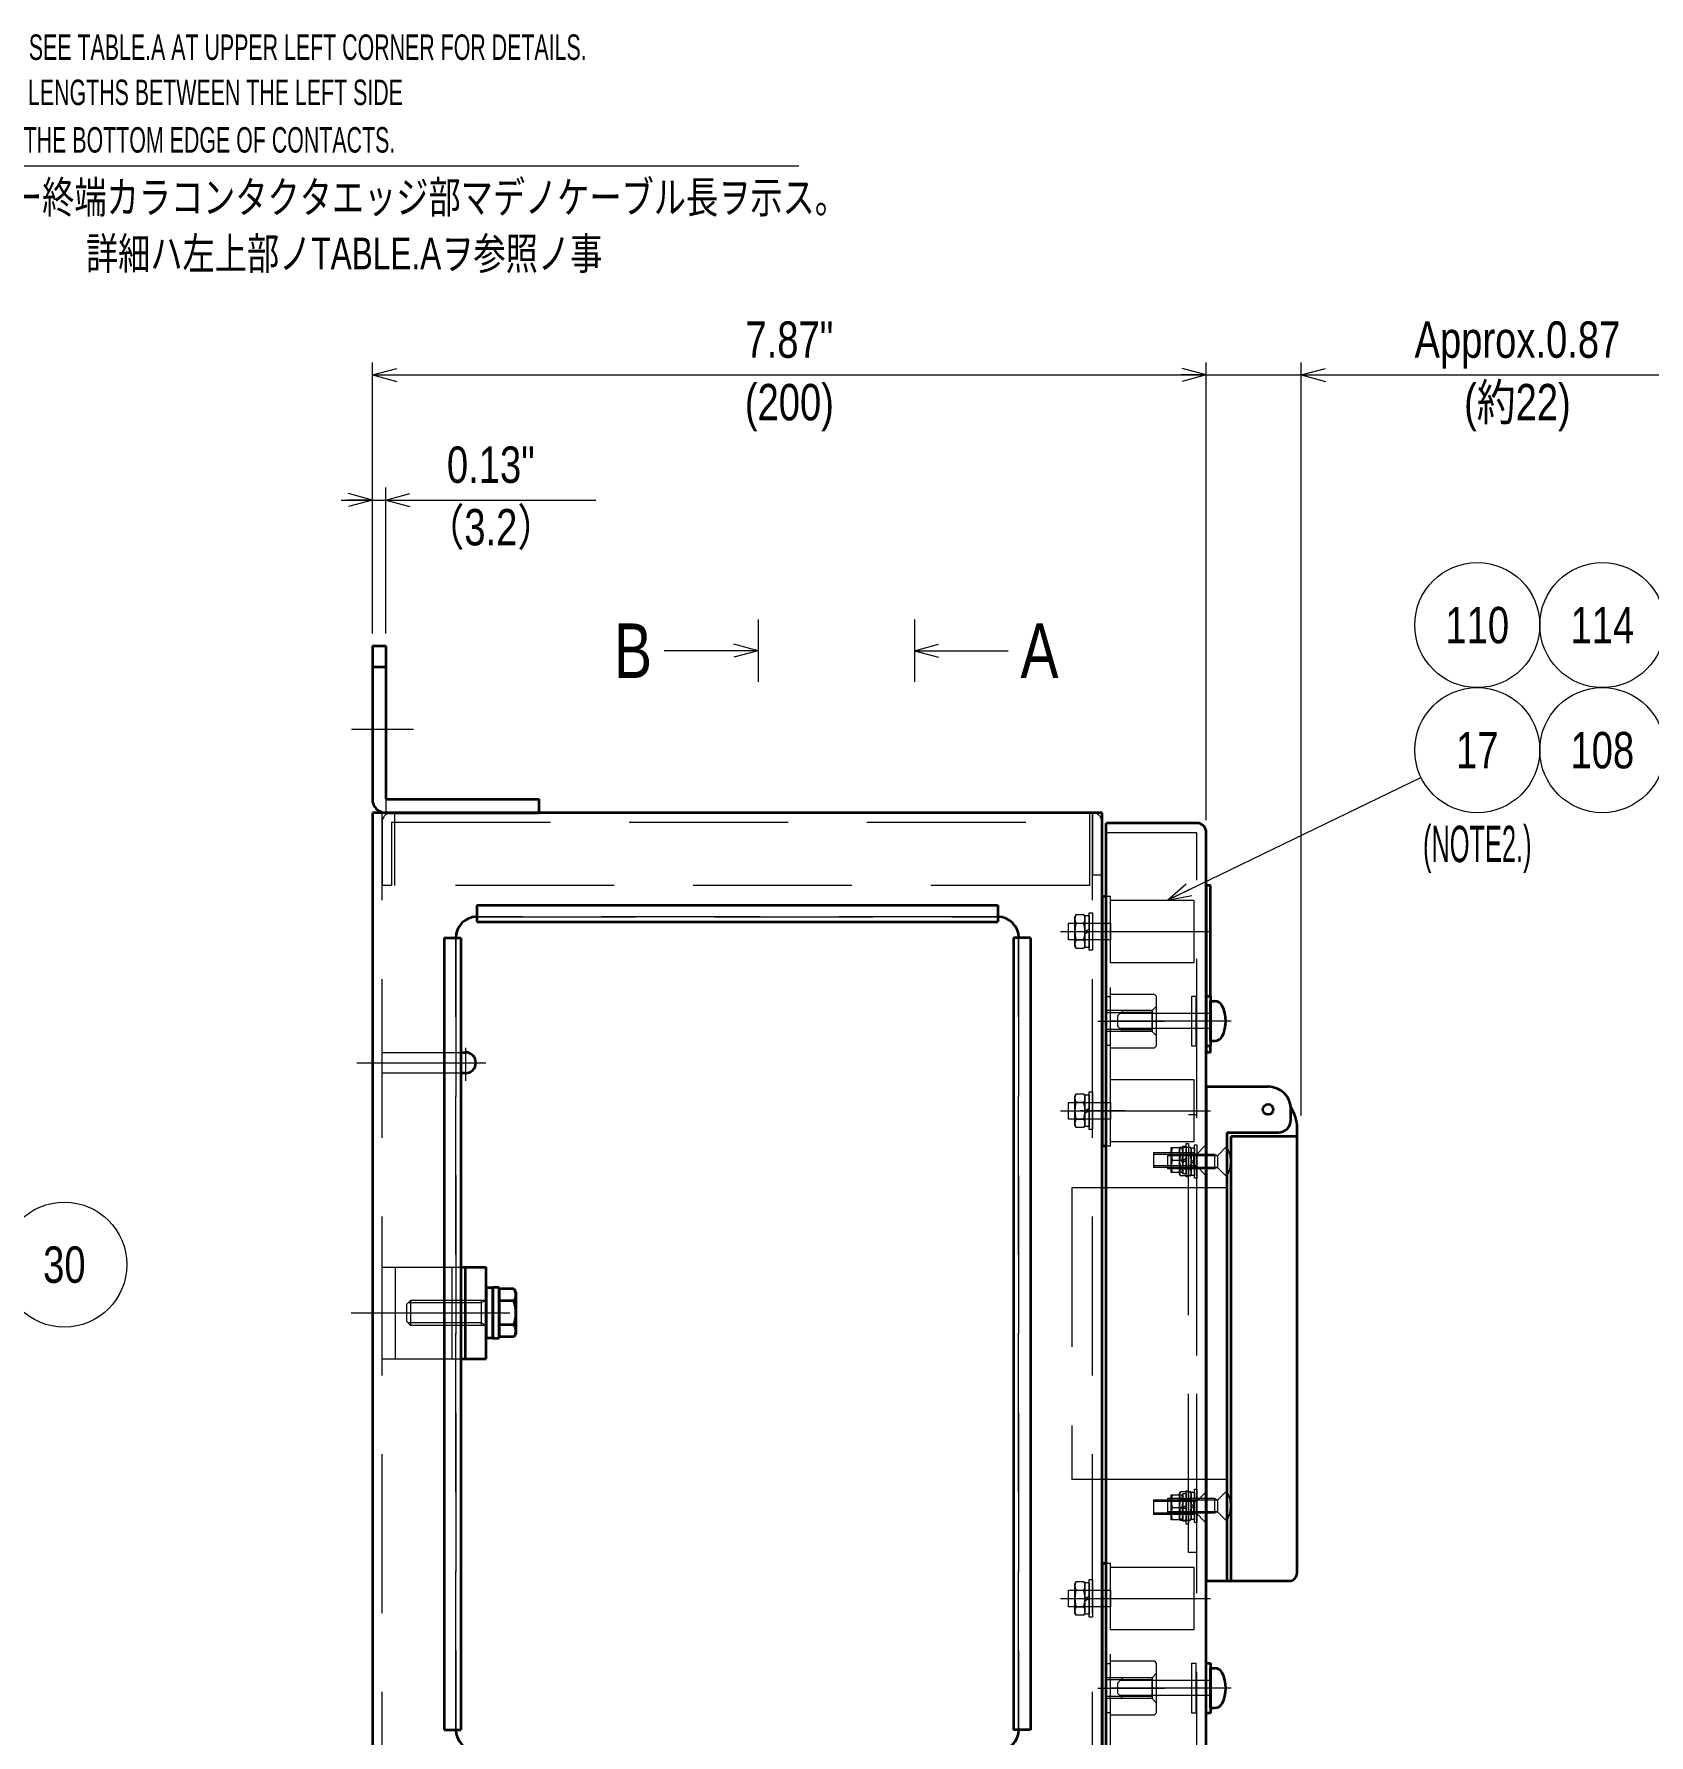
# Model space of a CAD drawing. Header units: millimetres. Extents: x 10 to 832, y 7 to 590.
# Drawn here: x 214.6 to 343.7, y 311.3 to 447.3 of the extents above; entities that cross this region are included whole.
import ezdxf
from ezdxf.enums import TextEntityAlignment as Align

# ---------------------------------------------------------------- set-up
doc = ezdxf.new("R2010")
doc.units = ezdxf.units.MM
doc.linetypes.add('DASHDOT', pattern=[25.3, 12.7, -6.3, 0, -6.3])
doc.linetypes.add('DASHED', pattern=[19, 12.7, -6.3])
for name, color, linetype in [('GR1_01', 7, 'Continuous'), ('GR1_02', 7, 'Continuous'), ('GR1_03', 7, 'Continuous'), ('GR1_08', 7, 'Continuous'), ('GR1_10', 7, 'Continuous'), ('GR1_11', 7, 'Continuous'), ('GR1_12', 7, 'Continuous'), ('GR1_14', 7, 'Continuous'), ('GR1_15', 7, 'Continuous'), ('GR1_16', 7, 'Continuous')]:
    doc.layers.add(name, color=color, linetype=linetype)
doc.styles.add('HG丸ｺﾞｼｯｸM-PRO', font='')
doc.styles.get('HG丸ｺﾞｼｯｸM-PRO').set_extended_font_data('HG丸ｺﾞｼｯｸM-PRO')

# ---------------------------------------------------------------- blocks, each defined once
blk = doc.blocks.new('BLKF143')
at = {"layer": 'GR1_02', "color": 4, "linetype": 'DASHED', "lineweight": 13}
for p, q in [((299.23, 385), (243.2, 385)), ((243.43, 385), (243.43, 379.17)), ((299, 385), (299, 379.17)), ((299.23, 385), (299.23, 380)), ((242.43, 384.23), (242.43, 379.17)), ((243.2, 384.23), (243.2, 379.17)), ((243.2, 384.23), (299.23, 384.23)), ((300, 380), (300, 384.23)), ((300, 380), (299.23, 380)), ((243.2, 379.17), (242.43, 379.17)), ((299, 379.17), (243.43, 379.17))]:
    blk.add_line(p, q, dxfattribs=at)
for centre, start, end in [((243.2, 384.23), 90, 180), ((299.23, 384.23), 0, 90)]:
    blk.add_arc(centre, 0.767, start, end, dxfattribs=at)
blk = doc.blocks.new('BLKF144')
at = {"layer": 'GR1_02', "color": 3, "linetype": 'Continuous', "lineweight": 35}
for p, q in [((300, 385), (241.67, 385)), ((241.67, 385), (241.67, 245)), ((300, 245), (300, 385)), ((300, 245), (241.67, 245))]:
    blk.add_line(p, q, dxfattribs=at)
at = {"layer": 'GR1_02', "color": 4, "linetype": 'DASHED', "lineweight": 13}
for p, q in [((242.43, 245), (242.43, 385)), ((299.23, 245), (299.23, 385))]:
    blk.add_line(p, q, dxfattribs=at)
blk = doc.blocks.new('BLKF146')
at = {"layer": 'GR1_01', "color": 3, "linetype": 'Continuous', "lineweight": 35}
for p, q in [((307.57, 384.17), (300.33, 384.17)), ((300.33, 245.83), (300.33, 384.17)), ((308.33, 246.6), (308.33, 383.4)), ((307.57, 245.83), (300.33, 245.83))]:
    blk.add_line(p, q, dxfattribs=at)
at = {"layer": 'GR1_01', "color": 4, "linetype": 'DASHED', "lineweight": 13}
for p, q in [((307.57, 383.4), (300.33, 383.4)), ((307.57, 246.6), (307.57, 383.4)), ((300.33, 246.6), (307.57, 246.6))]:
    blk.add_line(p, q, dxfattribs=at)
at = {"layer": 'GR1_01', "color": 3, "linetype": 'Continuous', "lineweight": 35}
for centre, start, end in [((307.57, 383.4), 0, 90), ((307.57, 246.6), 270, 0)]:
    blk.add_arc(centre, 0.767, start, end, dxfattribs=at)
blk = doc.blocks.new('BLKF147')
at = {"layer": 'GR1_03', "color": 3, "linetype": 'Continuous', "lineweight": 35}
for p, q in [((308.33, 370.34), (308.67, 370.34)), ((308.33, 366.34), (308.33, 370.34)), ((308.67, 370.34), (308.67, 366.34)), ((308.67, 366.34), (308.33, 366.34))]:
    blk.add_line(p, q, dxfattribs=at)
blk = doc.blocks.new('BLKF148')
at = {"layer": 'GR1_03', "color": 4, "linetype": 'DASHED', "lineweight": 13}
for p, q in [((307.17, 370.34), (307.5, 370.34)), ((307.17, 366.34), (307.17, 370.34)), ((307.5, 370.34), (307.5, 366.34)), ((307.5, 366.34), (307.17, 366.34))]:
    blk.add_line(p, q, dxfattribs=at)
blk = doc.blocks.new('BLKF149')
at = {"layer": 'GR1_03', "color": 3, "linetype": 'Continuous', "lineweight": 35}
for p, q in [((300, 378.33), (300.33, 378.33)), ((300, 378.33), (300, 358.33)), ((300.33, 358.33), (300, 358.33))]:
    blk.add_line(p, q, dxfattribs=at)
at = {"layer": 'GR1_03', "color": 4, "linetype": 'DASHED', "lineweight": 13}
for p, q in [((300.33, 378.33), (300.67, 378.33)), ((300.67, 358.33), (300.67, 378.33)), ((300.67, 358.33), (300.33, 358.33))]:
    blk.add_line(p, q, dxfattribs=at)
blk = doc.blocks.new('BLKF151')
at = {"layer": 'GR1_03', "color": 4, "linetype": 'DASHED', "lineweight": 13}
for p, q in [((300.33, 366.37), (300.33, 370.3)), ((300.33, 370.3), (300.67, 370.3)), ((300.67, 370.5), (304.17, 370.5)), ((300.67, 370.3), (300.67, 370.5)), ((304.17, 370.5), (304.33, 370.33)), ((304.33, 370.33), (304.33, 366.33)), ((304, 369.17), (304.33, 369.5)), ((304, 367.5), (304.33, 367.17)), ((300.67, 366.37), (300.33, 366.37)), ((300.67, 366.17), (300.67, 366.37)), ((304.17, 366.17), (300.67, 366.17)), ((304.33, 366.33), (304.17, 366.17))]:
    blk.add_line(p, q, dxfattribs=at)
blk = doc.blocks.new('BLKF150')
at = {"layer": 'GR1_03', "color": 4, "linetype": 'DASHED', "lineweight": 13}
for p, q in [((304, 369.17), (300.33, 369.17)), ((304, 369), (300.33, 369)), ((304, 367.5), (304, 369.17)), ((299.67, 368.33), (305, 368.33)), ((304, 367.67), (300.33, 367.67)), ((304, 367.5), (300.33, 367.5))]:
    blk.add_line(p, q, dxfattribs=at)
blk.add_blockref('BLKF151', (0, 0), dxfattribs=at)
blk = doc.blocks.new('BLKF152')
at = {"layer": 'GR1_03', "color": 4, "linetype": 'DASHED', "lineweight": 13}
for p, q in [((301.65, 369.15), (301.27, 368.77)), ((301.27, 367.9), (301.27, 368.77)), ((308.67, 368.93), (301.43, 368.93)), ((304, 369.15), (301.65, 369.15)), ((304, 369.15), (304, 367.52)), ((301.27, 367.9), (301.65, 367.52)), ((308.67, 367.73), (301.43, 367.73)), ((304, 367.52), (301.65, 367.52))]:
    blk.add_line(p, q, dxfattribs=at)
at = {"layer": 'GR1_03', "color": 3, "linetype": 'Continuous', "lineweight": 35}
for p, q in [((308.67, 369.92), (309.01, 369.92)), ((308.67, 366.75), (308.67, 369.92)), ((308.67, 366.75), (309.01, 366.75))]:
    blk.add_line(p, q, dxfattribs=at)
at = {"layer": 'GR1_03', "color": 4, "linetype": 'DASHDOT', "lineweight": 13}
blk.add_line((310.32, 368.33), (300.65, 368.33), dxfattribs=at)
at = {"layer": 'GR1_03', "color": 3, "linetype": 'Continuous', "lineweight": 35}
for centre, radius, start, end in [((309.01, 369.25), 0.667, 27.2796, 90), ((307.23, 368.33), 2.67, 332.7204, 27.2796), ((309.01, 367.42), 0.667, 270, 332.7204)]:
    blk.add_arc(centre, radius, start, end, dxfattribs=at)
blk = doc.blocks.new('BLKF154')
at = {"layer": 'GR1_03', "color": 4, "linetype": 'DASHED', "lineweight": 13}
for p, q in [((300.67, 378), (307.33, 378)), ((300.67, 373), (300.67, 378)), ((307.33, 378), (307.33, 373)), ((307.33, 373), (300.67, 373))]:
    blk.add_line(p, q, dxfattribs=at)
blk = doc.blocks.new('BLKF155')
at = {"layer": 'GR1_03', "color": 4, "linetype": 'DASHED', "lineweight": 13}
for p, q in [((297.33, 376.17), (300.67, 376.17)), ((297.33, 374.83), (297.33, 376.17)), ((300.67, 376.17), (300.67, 374.83)), ((300.67, 374.83), (297.33, 374.83))]:
    blk.add_line(p, q, dxfattribs=at)
blk = doc.blocks.new('BLKF153')
at = {"layer": 'GR1_03', "color": 4, "linetype": 'DASHDOT', "lineweight": 13}
blk.add_line((296.67, 375.5), (308.67, 375.5), dxfattribs=at)
at = {"layer": 'GR1_03', "color": 4, "linetype": 'DASHED', "lineweight": 13}
for name in ['BLKF154', 'BLKF155']:
    blk.add_blockref(name, (0, 0), dxfattribs=at)
blk = doc.blocks.new('BLKF157')
at = {"layer": 'GR1_03', "color": 4, "linetype": 'DASHED', "lineweight": 13}
for p, q in [((300.67, 363.67), (307.33, 363.67)), ((300.67, 358.67), (300.67, 363.67)), ((307.33, 363.67), (307.33, 358.67)), ((307.33, 358.67), (300.67, 358.67))]:
    blk.add_line(p, q, dxfattribs=at)
blk = doc.blocks.new('BLKF158')
at = {"layer": 'GR1_03', "color": 4, "linetype": 'DASHED', "lineweight": 13}
for p, q in [((297.33, 361.83), (300.67, 361.83)), ((297.33, 360.5), (297.33, 361.83)), ((300.67, 361.83), (300.67, 360.5)), ((300.67, 360.5), (297.33, 360.5))]:
    blk.add_line(p, q, dxfattribs=at)
blk = doc.blocks.new('BLKF156')
at = {"layer": 'GR1_03', "color": 4, "linetype": 'DASHDOT', "lineweight": 13}
blk.add_line((296.67, 361.17), (308.67, 361.17), dxfattribs=at)
at = {"layer": 'GR1_03', "color": 4, "linetype": 'DASHED', "lineweight": 13}
for name in ['BLKF157', 'BLKF158']:
    blk.add_blockref(name, (0, 0), dxfattribs=at)
blk = doc.blocks.new('BLKF159')
at = {"layer": 'GR1_03', "color": 3, "linetype": 'Continuous', "lineweight": 35}
for p, q in [((308.33, 317), (308.67, 317)), ((308.33, 313), (308.33, 317)), ((308.67, 317), (308.67, 313)), ((308.67, 313), (308.33, 313))]:
    blk.add_line(p, q, dxfattribs=at)
blk = doc.blocks.new('BLKF160')
at = {"layer": 'GR1_03', "color": 4, "linetype": 'DASHED', "lineweight": 13}
for p, q in [((307.17, 317), (307.5, 317)), ((307.17, 313), (307.17, 317)), ((307.5, 317), (307.5, 313)), ((307.5, 313), (307.17, 313))]:
    blk.add_line(p, q, dxfattribs=at)
blk = doc.blocks.new('BLKF161')
at = {"layer": 'GR1_03', "color": 3, "linetype": 'Continuous', "lineweight": 35}
for p, q in [((300, 325), (300.33, 325)), ((300, 325), (300, 305)), ((300.33, 305), (300, 305))]:
    blk.add_line(p, q, dxfattribs=at)
at = {"layer": 'GR1_03', "color": 4, "linetype": 'DASHED', "lineweight": 13}
for p, q in [((300.33, 325), (300.67, 325)), ((300.67, 305), (300.67, 325)), ((300.67, 305), (300.33, 305))]:
    blk.add_line(p, q, dxfattribs=at)
blk = doc.blocks.new('BLKF163')
at = {"layer": 'GR1_03', "color": 4, "linetype": 'DASHED', "lineweight": 13}
for p, q in [((300.33, 313.03), (300.33, 316.97)), ((300.33, 316.97), (300.67, 316.97)), ((300.67, 317.17), (304.17, 317.17)), ((300.67, 316.97), (300.67, 317.17)), ((304.17, 317.17), (304.33, 317)), ((304.33, 317), (304.33, 313)), ((304, 315.83), (304.33, 316.17)), ((300.67, 313.03), (300.33, 313.03)), ((300.67, 312.83), (300.67, 313.03)), ((304.17, 312.83), (300.67, 312.83)), ((304, 314.17), (304.33, 313.83)), ((304.33, 313), (304.17, 312.83))]:
    blk.add_line(p, q, dxfattribs=at)
blk = doc.blocks.new('BLKF162')
at = {"layer": 'GR1_03', "color": 4, "linetype": 'DASHED', "lineweight": 13}
for p, q in [((304, 315.83), (300.33, 315.83)), ((304, 315.67), (300.33, 315.67)), ((304, 314.17), (304, 315.83)), ((299.67, 315), (305, 315)), ((304, 314.33), (300.33, 314.33)), ((304, 314.17), (300.33, 314.17))]:
    blk.add_line(p, q, dxfattribs=at)
blk.add_blockref('BLKF163', (0, 0), dxfattribs=at)
blk = doc.blocks.new('BLKF164')
at = {"layer": 'GR1_03', "color": 4, "linetype": 'DASHED', "lineweight": 13}
for p, q in [((301.65, 315.82), (301.27, 315.43)), ((308.67, 315.6), (301.43, 315.6)), ((304, 315.82), (301.65, 315.82)), ((304, 315.82), (304, 314.18)), ((301.27, 314.57), (301.27, 315.43)), ((301.27, 314.57), (301.65, 314.18)), ((308.67, 314.4), (301.43, 314.4)), ((304, 314.18), (301.65, 314.18))]:
    blk.add_line(p, q, dxfattribs=at)
at = {"layer": 'GR1_03', "color": 3, "linetype": 'Continuous', "lineweight": 35}
for p, q in [((308.67, 316.58), (309.01, 316.58)), ((308.67, 313.42), (308.67, 316.58)), ((308.67, 313.42), (309.01, 313.42))]:
    blk.add_line(p, q, dxfattribs=at)
at = {"layer": 'GR1_03', "color": 4, "linetype": 'DASHDOT', "lineweight": 13}
blk.add_line((310.32, 315), (300.65, 315), dxfattribs=at)
at = {"layer": 'GR1_03', "color": 3, "linetype": 'Continuous', "lineweight": 35}
for centre, radius, start, end in [((309.01, 315.92), 0.667, 27.2796, 90), ((307.23, 315), 2.67, 332.7204, 27.2796), ((309.01, 314.08), 0.667, 270, 332.7204)]:
    blk.add_arc(centre, radius, start, end, dxfattribs=at)
blk = doc.blocks.new('BLKF166')
at = {"layer": 'GR1_03', "color": 4, "linetype": 'DASHED', "lineweight": 13}
for p, q in [((300.67, 324.67), (307.33, 324.67)), ((300.67, 319.67), (300.67, 324.67)), ((307.33, 324.67), (307.33, 319.67)), ((307.33, 319.67), (300.67, 319.67))]:
    blk.add_line(p, q, dxfattribs=at)
blk = doc.blocks.new('BLKF167')
at = {"layer": 'GR1_03', "color": 4, "linetype": 'DASHED', "lineweight": 13}
for p, q in [((297.33, 322.83), (300.67, 322.83)), ((297.33, 321.5), (297.33, 322.83)), ((300.67, 322.83), (300.67, 321.5)), ((300.67, 321.5), (297.33, 321.5))]:
    blk.add_line(p, q, dxfattribs=at)
blk = doc.blocks.new('BLKF165')
at = {"layer": 'GR1_03', "color": 4, "linetype": 'DASHDOT', "lineweight": 13}
blk.add_line((296.67, 322.17), (308.67, 322.17), dxfattribs=at)
at = {"layer": 'GR1_03', "color": 4, "linetype": 'DASHED', "lineweight": 13}
for name in ['BLKF166', 'BLKF167']:
    blk.add_blockref(name, (0, 0), dxfattribs=at)
blk = doc.blocks.new('BLKF218')
at = {"layer": 'GR1_02', "color": 3, "linetype": 'Continuous', "lineweight": 35}
for p, q in [((241.67, 398.33), (242.73, 398.33)), ((241.67, 398.33), (241.67, 386.07)), ((242.73, 398.33), (242.73, 386.07)), ((241.67, 396.67), (242.73, 396.67)), ((242.73, 386.07), (255, 386.07)), ((242.73, 385), (255, 385)), ((255, 385), (255, 386.07))]:
    blk.add_line(p, q, dxfattribs=at)
at = {"layer": 'GR1_02', "color": 4, "linetype": 'DASHDOT', "lineweight": 13}
blk.add_line((239.99, 391.67), (244.94, 391.67), dxfattribs=at)
at = {"layer": 'GR1_02', "color": 4, "linetype": 'DASHED', "lineweight": 13}
blk.add_line((242.73, 386.07), (242.73, 385), dxfattribs=at)
at = {"layer": 'GR1_02', "color": 3, "linetype": 'Continuous', "lineweight": 35}
blk.add_arc((242.73, 386.07), 1.07, 180, 270, dxfattribs=at)
blk = doc.blocks.new('BLKF297')
at = {"layer": 'GR1_08', "color": 3, "linetype": 'Continuous', "lineweight": 35}
for p, q in [((308.67, 379.17), (308.33, 379.17)), ((308.33, 379.17), (308.33, 365.83)), ((308.67, 370.34), (308.67, 379.17)), ((308.67, 365.83), (308.67, 366.34)), ((308.67, 365.83), (308.33, 365.83))]:
    blk.add_line(p, q, dxfattribs=at)
at = {"layer": 'GR1_08', "color": 4, "linetype": 'DASHED', "lineweight": 13}
blk.add_line((308.67, 366.34), (308.67, 370.34), dxfattribs=at)
blk = doc.blocks.new('FXTIP_ARROW_S')
at = {"color": 0, "linetype": 'Continuous', "lineweight": -2}
for q in [(-1, 0), (-0.966, 0.259), (-0.966, -0.259)]:
    blk.add_line((0, 0), q, dxfattribs=at)
blk = doc.blocks.new('FXTIP_ARROW_E')
at = {"color": 0, "linetype": 'Continuous', "lineweight": -2}
for q in [(-1, 0), (-0.966, 0.259), (-0.966, -0.259)]:
    blk.add_line((0, 0), q, dxfattribs=at)
blk = doc.blocks.new('BLKF299')
at = {"layer": 'GR1_14', "color": 4, "linetype": 'Continuous', "lineweight": 13}
for p, q in [((285, 400.45), (285, 395.45)), ((285, 397.95), (292.5, 397.95))]:
    blk.add_line(p, q, dxfattribs=at)
at = {"layer": 'GR1_14', "color": 4, "linetype": 'Continuous', "lineweight": 13, "xscale": 2, "yscale": 2, "rotation": 180}
blk.add_blockref('FXTIP_ARROW_S', (285, 397.95), dxfattribs=at)
at = {"layer": 'GR1_14', "color": 3, "linetype": 'Continuous', "lineweight": 35, "style": 'HG丸ｺﾞｼｯｸM-PRO', "width": 0.782973}
blk.add_text('A', height=4.36, dxfattribs=at).set_placement((295, 397.95), align=Align.MIDDLE_CENTER)
blk = doc.blocks.new('BLKF300')
at = {"layer": 'GR1_14', "color": 4, "linetype": 'Continuous', "lineweight": 13}
for p, q in [((272.5, 400.45), (272.5, 395.45)), ((272.5, 397.95), (265, 397.95))]:
    blk.add_line(p, q, dxfattribs=at)
at = {"layer": 'GR1_14', "color": 4, "linetype": 'Continuous', "lineweight": 13, "xscale": 2, "yscale": 2}
blk.add_blockref('FXTIP_ARROW_S', (272.5, 397.95), dxfattribs=at)
at = {"layer": 'GR1_14', "color": 3, "linetype": 'Continuous', "lineweight": 35, "style": 'HG丸ｺﾞｼｯｸM-PRO', "width": 0.78204}
blk.add_text('B', height=4.36, rotation=360, dxfattribs=at).set_placement((262.5, 397.95), align=Align.MIDDLE_CENTER)
blk = doc.blocks.new('BLKF359')
at = {"layer": 'GR1_03', "color": 4, "linetype": 'DASHED', "lineweight": 13}
for p, q in [((297.83, 376.67), (297.94, 376.85)), ((297.94, 376.85), (298.53, 376.85)), ((298.53, 376.85), (298.63, 376.67)), ((298.63, 374.23), (298.63, 376.77)), ((298.63, 376.77), (298.97, 376.77)), ((298.97, 374), (298.97, 377)), ((298.97, 377), (299.23, 377)), ((298.97, 376.77), (298.97, 374.23)), ((299.23, 377), (299.23, 374)), ((297.83, 374.33), (297.83, 376.67)), ((297.94, 376.17), (298.53, 376.17)), ((298.63, 376.67), (298.63, 374.33)), ((298.63, 375.5), (298.97, 375.69)), ((298.63, 375.31), (298.97, 375.5)), ((297.94, 374.15), (297.83, 374.33)), ((297.94, 374.83), (298.53, 374.83)), ((298.53, 374.15), (297.94, 374.15)), ((298.63, 374.33), (298.53, 374.15)), ((298.97, 374.23), (298.63, 374.23)), ((299.23, 374), (298.97, 374))]:
    blk.add_line(p, q, dxfattribs=at)
for centre, radius, start, end in [((298.43, 376.51), 0.596, 145.6158, 214.3842), ((298.04, 376.51), 0.596, 325.6158, 34.3842), ((300.06, 375.5), 2.23, 162.412, 197.588), ((296.4, 375.5), 2.23, 342.412, 17.588), ((298.43, 374.49), 0.596, 145.6158, 214.3842), ((298.04, 374.49), 0.596, 325.6158, 34.3842)]:
    blk.add_arc(centre, radius, start, end, dxfattribs=at)
blk = doc.blocks.new('BLKF360')
at = {"layer": 'GR1_03', "color": 4, "linetype": 'DASHED', "lineweight": 13}
for p, q in [((297.83, 362.33), (297.94, 362.51)), ((297.83, 360), (297.83, 362.33)), ((297.94, 362.51), (298.53, 362.51)), ((297.94, 361.84), (298.53, 361.84)), ((298.53, 362.51), (298.63, 362.33)), ((298.63, 359.9), (298.63, 362.43)), ((298.63, 362.43), (298.97, 362.43)), ((298.63, 362.33), (298.63, 360)), ((298.97, 359.67), (298.97, 362.67)), ((298.97, 362.67), (299.23, 362.67)), ((298.97, 362.43), (298.97, 359.9)), ((299.23, 362.67), (299.23, 359.67)), ((297.94, 360.49), (298.53, 360.49)), ((298.63, 361.17), (298.97, 361.36)), ((298.63, 360.97), (298.97, 361.17)), ((297.94, 359.82), (297.83, 360)), ((298.53, 359.82), (297.94, 359.82)), ((298.63, 360), (298.53, 359.82)), ((298.97, 359.9), (298.63, 359.9)), ((299.23, 359.67), (298.97, 359.67))]:
    blk.add_line(p, q, dxfattribs=at)
for centre, radius, start, end in [((298.43, 362.18), 0.596, 145.6158, 214.3842), ((300.06, 361.17), 2.23, 162.412, 197.588), ((298.04, 362.18), 0.596, 325.6158, 34.3842), ((296.4, 361.17), 2.23, 342.412, 17.588), ((298.43, 360.16), 0.596, 145.6158, 214.3842), ((298.04, 360.16), 0.596, 325.6158, 34.3842)]:
    blk.add_arc(centre, radius, start, end, dxfattribs=at)
blk = doc.blocks.new('BLKF361')
at = {"layer": 'GR1_03', "color": 4, "linetype": 'DASHED', "lineweight": 13}
for p, q in [((297.83, 323.33), (297.94, 323.51)), ((297.83, 321), (297.83, 323.33)), ((297.94, 323.51), (298.53, 323.51)), ((297.94, 322.84), (298.53, 322.84)), ((298.53, 323.51), (298.63, 323.33)), ((298.63, 320.9), (298.63, 323.43)), ((298.63, 323.43), (298.97, 323.43)), ((298.63, 323.33), (298.63, 321)), ((298.63, 322.17), (298.97, 322.36)), ((298.97, 320.67), (298.97, 323.67)), ((298.97, 323.67), (299.23, 323.67)), ((298.97, 323.43), (298.97, 320.9)), ((299.23, 323.67), (299.23, 320.67)), ((297.94, 320.82), (297.83, 321)), ((297.94, 321.49), (298.53, 321.49)), ((298.63, 321), (298.53, 320.82)), ((298.63, 321.97), (298.97, 322.17)), ((298.53, 320.82), (297.94, 320.82)), ((298.97, 320.9), (298.63, 320.9)), ((299.23, 320.67), (298.97, 320.67))]:
    blk.add_line(p, q, dxfattribs=at)
for centre, radius, start, end in [((298.43, 323.18), 0.596, 145.6158, 214.3842), ((300.06, 322.17), 2.23, 162.412, 197.588), ((298.04, 323.18), 0.596, 325.6158, 34.3842), ((296.4, 322.17), 2.23, 342.412, 17.588), ((298.43, 321.16), 0.596, 145.6158, 214.3842), ((298.04, 321.16), 0.596, 325.6158, 34.3842)]:
    blk.add_arc(centre, radius, start, end, dxfattribs=at)
blk = doc.blocks.new('BLKF366')
at = {"layer": 'GR1_02', "color": 4, "linetype": 'DASHED', "lineweight": 13}
for p, q in [((291.67, 376.67), (250, 376.67)), ((248.33, 311.67), (248.33, 375)), ((293.33, 311.67), (293.33, 375)), ((291.67, 310), (250, 310))]:
    blk.add_line(p, q, dxfattribs=at)
at = {"layer": 'GR1_02', "color": 3, "linetype": 'Continuous', "lineweight": 35}
for centre, start, end in [((250, 375), 90, 180), ((291.67, 375), 0, 90), ((250, 311.67), 180, 270), ((291.67, 311.67), 270, 0)]:
    blk.add_arc(centre, 1.67, start, end, dxfattribs=at)
blk = doc.blocks.new('BLKF367')
at = {"layer": 'GR1_11', "color": 3, "linetype": 'Continuous', "lineweight": 35}
for p, q in [((250, 377.6), (291.67, 377.6)), ((250, 377.6), (250, 376.27)), ((291.67, 377.6), (291.67, 376.27)), ((250, 376.27), (291.67, 376.27))]:
    blk.add_line(p, q, dxfattribs=at)
at = {"layer": 'GR1_11', "color": 4, "linetype": 'DASHED', "lineweight": 13}
blk.add_line((250, 376.67), (291.67, 376.67), dxfattribs=at)
blk = doc.blocks.new('BLKF368')
at = {"layer": 'GR1_11', "color": 3, "linetype": 'Continuous', "lineweight": 35}
for p, q in [((292.93, 375), (292.93, 311.67)), ((294.27, 375), (292.93, 375)), ((294.27, 375), (294.27, 311.67)), ((294.27, 311.67), (292.93, 311.67))]:
    blk.add_line(p, q, dxfattribs=at)
at = {"layer": 'GR1_11', "color": 4, "linetype": 'DASHED', "lineweight": 13}
blk.add_line((293.33, 375), (293.33, 311.67), dxfattribs=at)
blk = doc.blocks.new('BLKF370')
at = {"layer": 'GR1_11', "color": 3, "linetype": 'Continuous', "lineweight": 35}
for p, q in [((247.4, 375), (247.4, 311.67)), ((247.4, 375), (248.73, 375)), ((248.73, 375), (248.73, 311.67)), ((247.4, 311.67), (248.73, 311.67))]:
    blk.add_line(p, q, dxfattribs=at)
at = {"layer": 'GR1_11', "color": 4, "linetype": 'DASHED', "lineweight": 13}
blk.add_line((248.33, 375), (248.33, 311.67), dxfattribs=at)
blk = doc.blocks.new('BLKF382')
at = {"layer": 'GR1_12', "color": 3, "linetype": 'Continuous', "lineweight": 35}
for p, q in [((308.33, 363.1), (313.27, 363.1)), ((308.33, 363.1), (308.33, 323.57)), ((315.1, 360.43), (315.1, 361.27)), ((310, 323.57), (310, 359.43)), ((310, 359.43), (314.1, 359.43)), ((310.33, 323.57), (310.33, 359.1)), ((315.6, 359.1), (310.33, 359.1)), ((315.6, 324.23), (315.6, 359.78)), ((308.33, 323.57), (314.93, 323.57))]:
    blk.add_line(p, q, dxfattribs=at)
blk.add_circle((313.27, 361.27), 0.417, dxfattribs=at)
for centre, radius, start, end in [((313.27, 361.27), 1.83, 0, 90), ((312.61, 359.78), 2.99, 0, 33.9316), ((314.1, 360.43), 1, 270, 0), ((314.93, 324.23), 0.667, 270, 0)]:
    blk.add_arc(centre, radius, start, end, dxfattribs=at)
blk = doc.blocks.new('BLKF383')
at = {"layer": 'GR1_12', "color": 4, "linetype": 'DASHED', "lineweight": 13}
for p, q in [((306.9, 325.83), (306.9, 360.83)), ((307.57, 360.83), (306.9, 360.83)), ((307.57, 325.83), (307.57, 360.83)), ((297.59, 355), (297.59, 331.67)), ((310.03, 355), (297.59, 355)), ((310.03, 331.67), (310.03, 355)), ((310.03, 331.67), (297.59, 331.67)), ((307.57, 325.83), (306.9, 325.83))]:
    blk.add_line(p, q, dxfattribs=at)
blk = doc.blocks.new('BLKF424')
at = {"layer": 'GR1_01', "color": 4, "linetype": 'DASHED', "lineweight": 13}
for p, q in [((305.53, 356.22), (305.53, 358.22)), ((305.53, 358.22), (306.47, 358.22)), ((306.47, 356.12), (306.47, 358.32)), ((306.47, 358.32), (306.73, 358.32)), ((306.47, 358.22), (306.47, 356.22)), ((306.73, 355.88), (306.73, 358.55)), ((306.73, 358.55), (306.9, 358.55)), ((306.73, 358.32), (306.73, 356.12)), ((306.9, 358.55), (306.9, 355.88)), ((305.62, 357.22), (306.47, 357.22)), ((306.47, 357.22), (306.73, 357.37)), ((306.47, 357.06), (306.73, 357.22)), ((306.47, 356.22), (305.53, 356.22)), ((306.73, 356.12), (306.47, 356.12)), ((306.9, 355.88), (306.73, 355.88))]:
    blk.add_line(p, q, dxfattribs=at)
for centre, start, end in [((306.98, 357.72), 159.7438, 200.2562), ((305.02, 357.72), 339.7438, 20.2562), ((306.98, 356.72), 159.7438, 200.2562), ((305.02, 356.72), 339.7438, 20.2562)]:
    blk.add_arc(centre, 1.44, start, end, dxfattribs=at)
blk = doc.blocks.new('BLKF425')
at = {"layer": 'GR1_12', "color": 4, "linetype": 'DASHED', "lineweight": 13}
for p, q in [((309.92, 358.27), (309.22, 357.57)), ((310, 358.27), (309.92, 358.27)), ((309.92, 358.27), (309.92, 355.93)), ((310, 358.27), (310, 355.93)), ((308.98, 357.68), (305.23, 357.68)), ((305.23, 357.68), (305.23, 356.52)), ((309.22, 357.57), (305.23, 357.57)), ((309.22, 356.63), (305.23, 356.63)), ((308.98, 356.52), (305.23, 356.52)), ((309.22, 357.57), (308.98, 357.68)), ((308.98, 357.68), (308.98, 356.52)), ((309.22, 356.63), (308.98, 356.52)), ((309.22, 357.57), (309.22, 356.63)), ((309.92, 355.93), (309.22, 356.63)), ((310, 355.93), (309.92, 355.93))]:
    blk.add_line(p, q, dxfattribs=at)
blk.add_arc((307.58, 357.1), 2.69, 334.25, 25.75, dxfattribs=at)
blk = doc.blocks.new('BLKF426')
at = {"layer": 'GR1_12', "color": 4, "linetype": 'DASHED', "lineweight": 13}
for p, q in [((306.2, 358.1), (306.29, 358.25)), ((306.2, 356.1), (306.2, 358.1)), ((306.29, 358.25), (307.04, 358.25)), ((307.04, 358.25), (307.13, 358.1)), ((307.13, 356), (307.13, 358.2)), ((307.13, 358.2), (307.4, 358.2)), ((307.13, 358.1), (307.13, 356.1)), ((307.4, 355.77), (307.4, 358.43)), ((307.4, 358.43), (307.57, 358.43)), ((307.4, 358.2), (307.4, 356)), ((307.57, 358.43), (307.57, 355.77)), ((306.29, 357.68), (307.04, 357.68)), ((306.29, 356.52), (307.04, 356.52)), ((307.13, 357.1), (307.4, 357.25)), ((307.13, 356.95), (307.4, 357.1)), ((306.29, 355.95), (306.2, 356.1)), ((307.04, 355.95), (306.29, 355.95)), ((307.13, 356.1), (307.04, 355.95)), ((307.4, 356), (307.13, 356)), ((307.57, 355.77), (307.4, 355.77))]:
    blk.add_line(p, q, dxfattribs=at)
for centre, radius, start, end in [((306.71, 357.97), 0.511, 145.6158, 214.3842), ((306.62, 357.97), 0.511, 325.6158, 34.3842), ((308.11, 357.1), 1.91, 162.412, 197.588), ((306.71, 356.23), 0.511, 145.6158, 214.3842), ((305.22, 357.1), 1.91, 342.412, 17.588), ((306.62, 356.23), 0.511, 325.6158, 34.3842)]:
    blk.add_arc(centre, radius, start, end, dxfattribs=at)
blk = doc.blocks.new('BLKF427')
at = {"layer": 'GR1_01', "color": 4, "linetype": 'DASHED', "lineweight": 13}
for p, q in [((307.32, 357.8), (304.1, 357.8)), ((304.1, 357.8), (304.1, 356.63)), ((307.55, 357.68), (307.32, 357.8)), ((307.32, 357.8), (307.32, 356.63)), ((308.25, 358.38), (307.55, 357.68)), ((308.33, 358.38), (308.25, 358.38)), ((308.25, 358.38), (308.25, 356.05)), ((308.33, 358.38), (308.33, 356.05)), ((307.55, 357.68), (304.1, 357.68)), ((307.55, 356.75), (304.1, 356.75)), ((307.32, 356.63), (304.1, 356.63)), ((307.55, 356.75), (307.32, 356.63)), ((307.55, 357.68), (307.55, 356.75)), ((308.25, 356.05), (307.55, 356.75)), ((308.33, 356.05), (308.25, 356.05))]:
    blk.add_line(p, q, dxfattribs=at)
blk = doc.blocks.new('BLKF428')
at = {"layer": 'GR1_01', "color": 4, "linetype": 'DASHED', "lineweight": 13}
for p, q in [((306.47, 328.35), (306.47, 330.55)), ((306.47, 330.55), (306.73, 330.55)), ((306.73, 328.12), (306.73, 330.78)), ((306.73, 330.78), (306.9, 330.78)), ((306.73, 330.55), (306.73, 328.35)), ((306.9, 330.78), (306.9, 328.12)), ((305.53, 328.45), (305.53, 330.45)), ((305.53, 330.45), (306.47, 330.45)), ((305.62, 329.45), (306.47, 329.45)), ((306.47, 330.45), (306.47, 328.45)), ((306.47, 329.45), (306.73, 329.6)), ((306.47, 329.3), (306.73, 329.45)), ((306.47, 328.45), (305.53, 328.45)), ((306.73, 328.35), (306.47, 328.35)), ((306.9, 328.12), (306.73, 328.12))]:
    blk.add_line(p, q, dxfattribs=at)
for centre, start, end in [((306.98, 329.95), 159.7438, 200.2562), ((306.98, 328.95), 159.7438, 200.2562), ((305.02, 329.95), 339.7438, 20.2562), ((305.02, 328.95), 339.7438, 20.2562)]:
    blk.add_arc(centre, 1.44, start, end, dxfattribs=at)
blk = doc.blocks.new('BLKF429')
at = {"layer": 'GR1_01', "color": 4, "linetype": 'DASHED', "lineweight": 13}
for p, q in [((308.25, 330.62), (307.55, 329.92)), ((308.33, 330.62), (308.25, 330.62)), ((308.25, 330.62), (308.25, 328.28)), ((308.33, 330.62), (308.33, 328.28)), ((307.32, 330.03), (304.1, 330.03)), ((304.1, 330.03), (304.1, 328.87)), ((307.55, 329.92), (304.1, 329.92)), ((307.55, 329.92), (307.32, 330.03)), ((307.32, 330.03), (307.32, 328.87)), ((307.55, 329.92), (307.55, 328.98)), ((307.55, 328.98), (304.1, 328.98)), ((307.32, 328.87), (304.1, 328.87)), ((307.55, 328.98), (307.32, 328.87)), ((308.25, 328.28), (307.55, 328.98)), ((308.33, 328.28), (308.25, 328.28))]:
    blk.add_line(p, q, dxfattribs=at)
blk = doc.blocks.new('BLKF430')
at = {"layer": 'GR1_12', "color": 4, "linetype": 'DASHED', "lineweight": 13}
for p, q in [((309.92, 330.73), (309.22, 330.03)), ((310, 330.73), (309.92, 330.73)), ((309.92, 330.73), (309.92, 328.4)), ((310, 330.73), (310, 328.4)), ((308.98, 330.15), (305.23, 330.15)), ((305.23, 330.15), (305.23, 328.98)), ((309.22, 330.03), (305.23, 330.03)), ((309.22, 330.03), (308.98, 330.15)), ((308.98, 330.15), (308.98, 328.98)), ((309.22, 330.03), (309.22, 329.1)), ((309.22, 329.1), (305.23, 329.1)), ((308.98, 328.98), (305.23, 328.98)), ((309.22, 329.1), (308.98, 328.98)), ((309.92, 328.4), (309.22, 329.1)), ((310, 328.4), (309.92, 328.4))]:
    blk.add_line(p, q, dxfattribs=at)
blk.add_arc((307.58, 329.57), 2.69, 334.25, 25.75, dxfattribs=at)
blk = doc.blocks.new('BLKF431')
at = {"layer": 'GR1_12', "color": 4, "linetype": 'DASHED', "lineweight": 13}
for p, q in [((306.2, 330.57), (306.29, 330.72)), ((306.2, 328.57), (306.2, 330.57)), ((306.29, 330.72), (307.04, 330.72)), ((307.04, 330.72), (307.13, 330.57)), ((307.13, 328.47), (307.13, 330.67)), ((307.13, 330.67), (307.4, 330.67)), ((307.13, 330.57), (307.13, 328.57)), ((307.4, 328.23), (307.4, 330.9)), ((307.4, 330.9), (307.57, 330.9)), ((307.4, 330.67), (307.4, 328.47)), ((307.57, 330.9), (307.57, 328.23)), ((306.29, 330.14), (307.04, 330.14)), ((307.13, 329.57), (307.4, 329.72)), ((307.13, 329.41), (307.4, 329.57)), ((306.29, 328.41), (306.2, 328.57)), ((306.29, 328.99), (307.04, 328.99)), ((307.04, 328.41), (306.29, 328.41)), ((307.13, 328.57), (307.04, 328.41)), ((307.4, 328.47), (307.13, 328.47)), ((307.57, 328.23), (307.4, 328.23))]:
    blk.add_line(p, q, dxfattribs=at)
for centre, radius, start, end in [((306.71, 330.43), 0.511, 145.6158, 214.3842), ((306.62, 330.43), 0.511, 325.6158, 34.3842), ((308.11, 329.57), 1.91, 162.412, 197.588), ((305.22, 329.57), 1.91, 342.412, 17.588), ((306.71, 328.7), 0.511, 145.6158, 214.3842), ((306.62, 328.7), 0.511, 325.6158, 34.3842)]:
    blk.add_arc(centre, radius, start, end, dxfattribs=at)
blk = doc.blocks.new('BLKF489')
at = {"layer": 'GR1_10', "color": 3, "linetype": 'Continuous', "lineweight": 35}
for p, q in [((251.3, 347), (250.77, 347)), ((250.77, 347), (250.77, 343)), ((251.3, 347.03), (251.3, 342.97)), ((251.8, 347.03), (251.3, 347.03)), ((251.3, 343), (251.3, 347)), ((251.8, 342.97), (251.8, 347.03)), ((252.98, 346.92), (251.8, 346.92)), ((251.8, 346.92), (251.8, 343.08)), ((252.98, 346.92), (253.13, 346.67)), ((252.98, 345.96), (251.8, 345.96)), ((253.13, 346.67), (253.13, 343.33)), ((250.77, 343), (251.3, 343)), ((251.3, 342.97), (251.8, 342.97)), ((252.98, 344.04), (251.8, 344.04)), ((252.98, 343.08), (251.8, 343.08)), ((253.13, 343.33), (252.98, 343.08))]:
    blk.add_line(p, q, dxfattribs=at)
at = {"layer": 'GR1_10', "color": 4, "linetype": 'DASHED', "lineweight": 13}
for p, q in [((244.72, 346), (244.39, 345.67)), ((244.39, 345.67), (244.39, 344.33)), ((250.37, 345.8), (244.52, 345.8)), ((250.77, 346), (244.72, 346)), ((244.72, 346), (244.72, 344)), ((250.37, 346), (250.37, 344)), ((250.77, 346), (250.37, 345.8)), ((244.72, 344), (244.39, 344.33)), ((250.37, 344.2), (244.52, 344.2)), ((250.77, 344), (250.37, 344.2)), ((250.77, 344), (244.72, 344))]:
    blk.add_line(p, q, dxfattribs=at)
at = {"layer": 'GR1_10', "color": 3, "linetype": 'Continuous', "lineweight": 35}
for centre, radius, start, end in [((252.28, 346.44), 0.852, 325.6158, 34.3842), ((249.95, 345), 3.18, 342.412, 17.588), ((252.28, 343.56), 0.852, 325.6158, 34.3842)]:
    blk.add_arc(centre, radius, start, end, dxfattribs=at)
blk = doc.blocks.new('BLKF491')
at = {"layer": 'GR1_02', "color": 4, "linetype": 'DASHED', "lineweight": 13}
for p, q in [((242.43, 365.83), (248.73, 365.83)), ((248.73, 364.17), (242.43, 364.17))]:
    blk.add_line(p, q, dxfattribs=at)
at = {"layer": 'GR1_02', "color": 3, "linetype": 'Continuous', "lineweight": 35}
for p, q in [((248.73, 365.83), (249.1, 365.83)), ((249.1, 364.17), (248.73, 364.17))]:
    blk.add_line(p, q, dxfattribs=at)
blk.add_arc((249.1, 365), 0.833, 270, 90, dxfattribs=at)
blk = doc.blocks.new('BLKF490')
at = {"layer": 'GR1_02', "color": 4, "linetype": 'DASHDOT', "lineweight": 13}
for p, q in [((249.1, 366.2), (249.1, 363.56)), ((240.42, 365), (250.74, 365))]:
    blk.add_line(p, q, dxfattribs=at)
at = {"layer": 'GR1_02', "color": 3, "linetype": 'Continuous', "lineweight": 35}
blk.add_blockref('BLKF491', (0, 0), dxfattribs=at)
blk = doc.blocks.new('BLKF568')
at = {"layer": 'GR1_02', "color": 4, "linetype": 'DASHED', "lineweight": 13}
for p, q in [((242.43, 341.33), (242.43, 348.67)), ((242.43, 348.67), (248.73, 348.67)), ((243.5, 341.33), (243.5, 348.67)), ((248.03, 341.33), (248.03, 348.67)), ((242.43, 341.33), (248.73, 341.33))]:
    blk.add_line(p, q, dxfattribs=at)
at = {"layer": 'GR1_02', "color": 3, "linetype": 'Continuous', "lineweight": 35}
for p, q in [((248.73, 348.67), (250.77, 348.67)), ((249.1, 341.33), (249.1, 348.67)), ((250.77, 341.33), (250.77, 348.67)), ((248.73, 341.33), (250.77, 341.33))]:
    blk.add_line(p, q, dxfattribs=at)
at = {"layer": 'GR1_02', "color": 4, "linetype": 'DASHDOT', "lineweight": 13}
blk.add_line((239.95, 345), (253.39, 345), dxfattribs=at)
blk = doc.blocks.new('BLKF634')
at = {"layer": 'GR1_16', "color": 4, "linetype": 'Continuous', "lineweight": 13}
for p, q in [((176.85, 390.87), (198.16, 436.73)), ((198.16, 436.73), (275.76, 436.73))]:
    blk.add_line(p, q, dxfattribs=at)
at = {"layer": 'GR1_16', "color": 4, "linetype": 'Continuous', "lineweight": 13, "xscale": 2, "yscale": 2, "rotation": 245.0735495799838}
blk.add_blockref('FXTIP_ARROW_S', (176.85, 390.87), dxfattribs=at)
at = {"layer": 'GR1_16', "color": 4, "linetype": 'Continuous', "lineweight": 13, "style": 'HG丸ｺﾞｼｯｸM-PRO', "width": 0.627141}
blk.add_text('SEE TABLE.A AT UPPER LEFT CORNER FOR DETAILS.', height=2.0364, dxfattribs=at).set_placement((236.49, 446.21), align=Align.MIDDLE_CENTER)
at = {"layer": 'GR1_16', "color": 4, "linetype": 'Continuous', "lineweight": 13, "style": 'HG丸ｺﾞｼｯｸM-PRO'}
for s, width, p in [('"L" MEANS CABLE LENGTHS BETWEEN THE LEFT SIDE', 0.626939, (198.87, 440.97)), ('OF THE BOX AND THE BOTTOM EDGE OF CONTACTS.', 0.62749, (198.87, 437.17))]:
    blk.add_text(s, height=2.0364, dxfattribs=dict(at, width=width)).set_placement(p, align=Align.BOTTOM_LEFT)
for s, width, p in [('"L"ハバスバー終端カラコンタクタエッジ部マデノケーブル長ヲ示ス。', 0.741255, (239.4, 432.18)), ('詳細ハ左上部ノTABLE.Aヲ参照ノ事', 0.741675, (239.4, 427.68))]:
    blk.add_text(s, height=2.5455, dxfattribs=dict(at, width=width)).set_placement(p, align=Align.BOTTOM_CENTER)

msp = doc.modelspace()

# ---------------------------------------------------------------- linework, layer by layer
at = {"layer": 'GR1_03', "color": 4, "linetype": 'DASHDOT', "lineweight": 13}
for p, q in [((298.36, 375.5), (301.85, 375.5)), ((301.81, 361.17), (298.31, 361.17)), ((298.36, 322.17), (301.85, 322.17))]:
    msp.add_line(p, q, dxfattribs=at)
at = {"layer": 'GR1_15', "color": 4, "linetype": 'Continuous', "lineweight": 13}
msp.add_line((305.22, 378), (325.5, 387.82), dxfattribs=at)
for centre in [(330, 400), (340, 400), (330, 390), (340, 390), (217.03, 348.86)]:
    msp.add_circle(centre, 5, dxfattribs=at)
at = {"layer": 'GR1_16', "color": 4, "linetype": 'Continuous', "lineweight": 13}
for p, q in [((241.67, 399.33), (241.67, 421)), ((308.33, 384.4), (308.33, 421)), ((315.93, 360.78), (315.93, 421)), ((241.67, 420), (308.33, 420)), ((308.33, 420), (315.93, 420)), ((315.93, 420), (350.49, 420)), ((241.67, 399.33), (241.67, 411)), ((242.73, 399.33), (242.73, 411)), ((239.17, 410), (241.67, 410)), ((241.67, 410), (242.73, 410)), ((242.73, 410), (259.53, 410))]:
    msp.add_line(p, q, dxfattribs=at)

# ---------------------------------------------------------------- block references
at = {"layer": 'GR1_01', "color": 3, "linetype": 'Continuous', "lineweight": 35}
msp.add_blockref('BLKF146', (0, 0), dxfattribs=at)
at = {"layer": 'GR1_01', "color": 4, "linetype": 'DASHED', "lineweight": 13}
for name in ['BLKF427', 'BLKF424', 'BLKF429', 'BLKF428']:
    msp.add_blockref(name, (0, 0), dxfattribs=at)
at = {"layer": 'GR1_02', "color": 3, "linetype": 'Continuous', "lineweight": 35}
for name in ['BLKF218', 'BLKF144']:
    msp.add_blockref(name, (0, 0), dxfattribs=at)
at = {"layer": 'GR1_02', "color": 4, "linetype": 'DASHED', "lineweight": 13}
for name in ['BLKF143', 'BLKF568']:
    msp.add_blockref(name, (0, 0), dxfattribs=at)
at = {"layer": 'GR1_02', "color": 3, "linetype": 'DASHED', "lineweight": 13}
msp.add_blockref('BLKF366', (0, 0), dxfattribs=at)
at = {"layer": 'GR1_02', "color": 4, "linetype": 'DASHDOT', "lineweight": 13}
msp.add_blockref('BLKF490', (0, 0), dxfattribs=at)
at = {"layer": 'GR1_03', "color": 3, "linetype": 'DASHED', "lineweight": 13}
for name in ['BLKF149', 'BLKF161']:
    msp.add_blockref(name, (0, 0), dxfattribs=at)
at = {"layer": 'GR1_03', "color": 4, "linetype": 'DASHED', "lineweight": 13}
for name in ['BLKF153', 'BLKF359', 'BLKF150', 'BLKF148', 'BLKF152', 'BLKF156', 'BLKF360', 'BLKF165', 'BLKF361', 'BLKF162', 'BLKF160', 'BLKF164']:
    msp.add_blockref(name, (0, 0), dxfattribs=at)
at = {"layer": 'GR1_03', "color": 3, "linetype": 'Continuous', "lineweight": 35}
for name in ['BLKF147', 'BLKF159']:
    msp.add_blockref(name, (0, 0), dxfattribs=at)
at = {"layer": 'GR1_08', "color": 3, "linetype": 'Continuous', "lineweight": 35}
msp.add_blockref('BLKF297', (0, 0), dxfattribs=at)
at = {"layer": 'GR1_10', "color": 3, "linetype": 'Continuous', "lineweight": 35}
msp.add_blockref('BLKF489', (0, 0), dxfattribs=at)
at = {"layer": 'GR1_11', "color": 3, "linetype": 'Continuous', "lineweight": 35}
for name in ['BLKF367', 'BLKF370', 'BLKF368']:
    msp.add_blockref(name, (0, 0), dxfattribs=at)
at = {"layer": 'GR1_12', "color": 3, "linetype": 'Continuous', "lineweight": 35}
msp.add_blockref('BLKF382', (0, 0), dxfattribs=at)
at = {"layer": 'GR1_12', "color": 4, "linetype": 'DASHED', "lineweight": 13}
for name in ['BLKF383', 'BLKF425', 'BLKF426', 'BLKF430', 'BLKF431']:
    msp.add_blockref(name, (0, 0), dxfattribs=at)
at = {"layer": 'GR1_14', "color": 4, "linetype": 'Continuous', "lineweight": 13}
for name in ['BLKF300', 'BLKF299']:
    msp.add_blockref(name, (0, 0), dxfattribs=at)
at = {"layer": 'GR1_15', "color": 4, "linetype": 'Continuous', "lineweight": 13, "xscale": 2, "yscale": 2, "rotation": 205.8433803969522}
msp.add_blockref('FXTIP_ARROW_S', (305.22, 378), dxfattribs=at)
at = {"layer": 'GR1_16', "color": 4, "linetype": 'Continuous', "lineweight": 13}
msp.add_blockref('BLKF634', (0, 0), dxfattribs=at)
at = {"layer": 'GR1_16', "color": 4, "linetype": 'Continuous', "lineweight": 13, "xscale": 2, "yscale": 2}
for name, p, rotation in [('FXTIP_ARROW_S', (241.67, 420), 180), ('FXTIP_ARROW_E', (308.33, 420), 360), ('FXTIP_ARROW_S', (315.93, 420), 180), ('FXTIP_ARROW_E', (241.67, 410), 360), ('FXTIP_ARROW_S', (242.73, 410), 180)]:
    msp.add_blockref(name, p, dxfattribs=dict(at, rotation=rotation))

# ---------------------------------------------------------------- texts
at = {"layer": 'GR1_15', "color": 3, "linetype": 'Continuous', "lineweight": 35, "style": 'HG丸ｺﾞｼｯｸM-PRO', "width": 0.784542}
for s, p in [('110', (330, 400)), ('114', (340, 400)), ('17', (330, 390)), ('108', (340, 390)), ('30', (217.03, 348.86))]:
    msp.add_text(s, height=2.909, rotation=0, dxfattribs=at).set_placement(p, align=Align.MIDDLE_CENTER)
at = {"layer": 'GR1_15', "color": 3, "linetype": 'Continuous', "lineweight": 35, "style": 'HG丸ｺﾞｼｯｸM-PRO', "width": 0.521641}
msp.add_text('(NOTE2.)', height=2.909, dxfattribs=at).set_placement((330, 382.5), align=Align.MIDDLE_CENTER)
at = {"layer": 'GR1_16', "color": 3, "linetype": 'Continuous', "lineweight": 35, "style": 'HG丸ｺﾞｼｯｸM-PRO'}
for s, height, width, p in [('7.87"', 2.909, 0.784687, (275, 420.5)), ('Approx.0.87', 2.9091, 0.78432, (333.21, 420.5)), ('(200)', 2.909, 0.783889, (275, 415.5)), ('(約22)', 2.909, 0.783099, (333.21, 415.5)), ('0.13"', 2.909, 0.784687, (251.13, 410.5)), ('（3.2）', 2.909, 0.783216, (251.13, 405.5))]:
    msp.add_text(s, height=height, rotation=0, dxfattribs=dict(at, width=width)).set_placement(p, align=Align.BOTTOM_CENTER)

doc.saveas('drawing.dxf')
